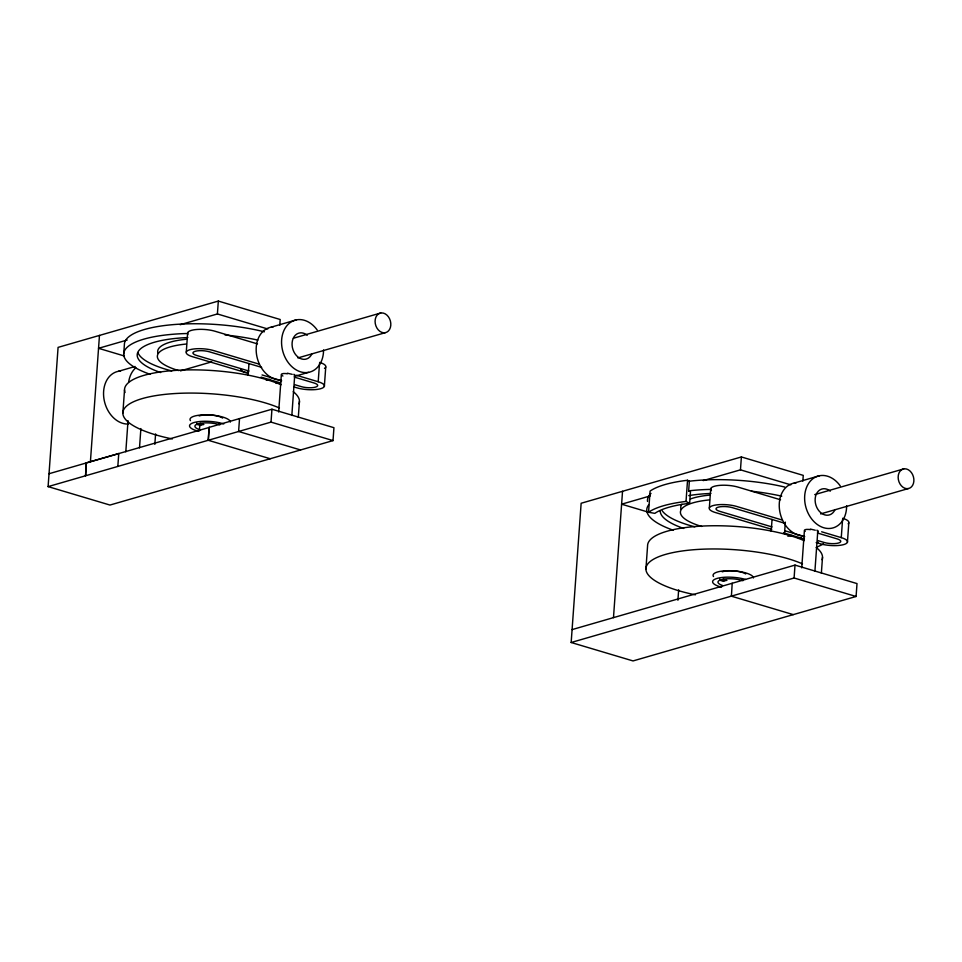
<?xml version="1.0" encoding="UTF-8"?>
<svg xmlns="http://www.w3.org/2000/svg" width="962" height="962" viewBox="0 0 962 962"><rect width="100%" height="100%" fill="white"/><g stroke="black" fill="none" stroke-linecap="round" stroke-linejoin="round"><path stroke-width="1.44" d="M199.387 430.88L199.807 424.939M270.214 458.742L208.213 440.271L209.139 427.368L271.945 409.223L333.934 427.693L333.02 440.596L109.957 505.05L48.1 486.616L58.081 347.378L218.326 301.07L280.195 319.504L279.774 325.228M86.339 462.866L85.546 475.793L86.339 462.866L118.891 453.535M90.404 461.76L99.471 335.413M123.701 354.232L124.387 344.564A91.041 26.01 4.1 0 1 171.633 324.759A91.041 26.01 4.1 0 1 264.358 331.806M118.759 453.499L117.833 466.39M122.859 413.119L124.519 389.911M125.806 451.815L128.03 420.671M139.502 447.847L140.885 428.559M154.834 444.372L155.591 433.922M186.279 352.032L187.662 332.696M196.801 423.124L196.705 424.326L200.469 425.445A10.113 2.886 4.1 0 1 203.848 424.47L200.096 423.352M200.469 425.445L200.577 423.833M208.345 440.307L209.139 427.368M180.171 324.723L217.4 313.961L218.326 301.07M219.023 424.519L219.12 423.316M239.526 418.59L238.6 431.493L300.589 449.963M248.136 375.348L248.99 363.48M48.1 486.616L271.019 422.114L271.945 409.223M278.667 412.001L281.325 374.915A6.686 1.984 11.8 0 1 287.41 373.773M291.835 415.44L294.709 375.384A6.686 1.804 -3.6 0 1 294.468 376.13M298.304 417.292L299.447 401.334M293.771 386.88L297.042 387.854A16.859 4.822 4.1 0 0 320.695 388.696A16.859 4.822 4.1 0 0 318.206 381.746L319.504 363.612M324.35 386.387L325.745 367.051M731.409 596.187L732.202 583.261L795.009 565.103L857.01 583.585L856.084 596.476L633.032 660.93L571.163 642.496L581.144 503.258L741.389 456.95L803.258 475.384L802.849 481.108M613.479 617.64L622.534 491.293M648.556 512.265L650.072 491.089A94.42 26.972 4.1 0 1 687.541 480.266L689.357 481.192L688.66 490.86L690.476 491.798L689.646 503.306A87.674 25.048 4.1 0 0 654.857 513.359L648.556 512.265A94.42 26.972 4.1 0 1 686.026 501.442L689.646 503.306M645.923 568.999L647.582 545.791A87.674 25.048 4.1 0 1 706.649 525.889A87.674 25.048 4.1 0 1 804.16 540.668M677.909 600.252L678.655 589.802M686.026 501.442L687.541 480.266M709.343 507.912L710.726 488.576M719.865 579.004L719.78 580.206L723.532 581.325A10.113 2.886 4.1 0 1 726.911 580.351L723.159 579.232M723.532 581.325L723.64 579.713M703.234 480.603L740.463 469.841L741.389 456.95M742.099 580.399L742.183 579.196M771.199 531.228L772.053 519.372M784.487 533.982L785.329 522.125M571.163 642.496L794.095 577.994L795.009 565.103M801.731 567.881L804.388 530.796A6.686 1.984 11.8 0 1 810.473 529.653M814.898 571.32L817.772 531.277M821.368 573.172L822.51 557.214M816.185 542.568L820.105 543.734A16.859 4.822 4.1 0 0 843.77 544.576A16.859 4.822 4.1 0 0 841.269 537.626L842.568 519.492M847.426 542.267L848.809 522.931M127.188 340.031L98.545 348.304L124.435 356.024M118.554 371.272L135.113 366.486M271.188 327.152L296.573 319.817M180.435 370.887L211.808 361.82M293.398 338.239L380.712 312.999M297.883 357.936L385.197 332.708A10.113 7.66 73.9 0 0 388.371 316.726A10.113 7.66 73.9 0 0 375.3 319.131A10.113 7.66 73.9 0 0 385.197 332.708M294.432 376.431L308.537 372.354M49.026 473.725L209.271 427.417M650.252 495.911L621.608 504.196L647.498 511.904M794.251 483.044L819.636 475.697M814.706 494.624L903.775 468.891M820.634 513.912L908.272 488.588A10.113 7.66 73.9 0 0 911.435 472.607A10.113 7.66 73.9 0 0 898.364 475.012A10.113 7.66 73.9 0 0 908.272 488.588M572.089 629.605L732.202 583.261M287.301 373.196L292.207 374.338M810.365 529.076L815.271 530.218M217.4 313.961L267.761 328.968M740.463 469.841L790.824 484.848M257.479 343.891L214.971 331.229A16.859 4.822 4.1 0 0 195.611 329.593A16.859 4.822 4.1 0 0 187.939 334.199M780.543 499.771L738.034 487.109A16.859 4.822 4.1 0 0 717.953 485.557A16.859 4.822 4.1 0 0 711.447 490.596M259.355 364.201L213.588 350.565A16.859 4.822 4.1 0 0 189.935 349.723A16.859 4.822 4.1 0 0 192.424 356.686L248.004 373.244M296.404 375.252L318.206 381.746M782.419 520.093L736.651 506.445A16.859 4.822 4.1 0 0 712.998 505.603A16.859 4.822 4.1 0 0 715.5 512.566L771.728 529.316M821.656 531.782L841.269 537.626M261.664 367.376L209.355 351.791A10.113 2.886 4.1 0 0 195.166 351.286A10.113 2.886 4.1 0 0 196.657 355.459L248.966 371.043M294.36 377.116L313.973 382.96A10.113 2.886 4.1 0 1 315.464 387.133A10.113 2.886 4.1 0 1 301.274 386.64L294.733 384.68M784.727 523.256L732.419 507.671A10.113 2.886 4.1 0 0 718.229 507.166A10.113 2.886 4.1 0 0 719.732 511.339L772.029 526.923M817.423 533.008L837.036 538.852A10.113 2.886 4.1 0 1 838.539 543.025A10.113 2.886 4.1 0 1 824.338 542.52L817.796 540.572M262.049 374.94L281.662 380.784M785.112 530.832L804.725 536.676M261.087 377.14L280.7 382.984M783.489 532.828L804.412 539.069M271.019 422.114L333.02 440.596M794.095 577.994L856.084 596.476M731.288 596.151L793.277 614.622M178.559 370.562A57.323 16.378 4.1 0 1 186.424 344.023M279.714 382.611A91.041 26.01 4.1 0 1 276.094 383.393M150.084 374.302A91.041 26.01 4.1 0 1 186.676 333.525M225.012 334.956A91.041 26.01 4.1 0 1 257.852 340.103M171.813 370.947A77.549 22.162 4.1 0 1 137.927 352.597M270.057 379.281A77.549 22.162 4.1 0 1 266.173 380.098M160.654 372.559A77.549 22.162 4.1 0 1 187.83 337.566M157.996 353.319A57.323 16.378 4.1 0 1 186.772 339.189M125 392.532A87.674 25.048 4.1 0 1 179.341 370.178A87.674 25.048 4.1 0 1 281.096 384.788M293.23 391.666A87.674 25.048 4.1 0 1 299.002 403.884M172.33 438.949A87.674 25.048 4.1 0 1 142.316 398.569A87.674 25.048 4.1 0 1 279.425 407.984M199.134 415.945A13.492 3.848 4.1 0 1 211.508 415.055A13.492 3.848 4.1 0 1 222.643 418.085M701.623 526.442A57.323 16.378 4.1 0 1 709.487 499.903M647.522 501.442A91.041 26.01 4.1 0 1 651.009 493.41M687.758 481.397A91.041 26.01 4.1 0 1 784.788 487.049M694.877 526.839A77.549 22.162 4.1 0 1 662.241 510.834M791.858 535.449A77.549 22.162 4.1 0 1 787.878 536.243M683.717 528.451A77.549 22.162 4.1 0 1 660.221 511.002M688.72 495.622A77.549 22.162 4.1 0 1 710.894 493.446M681.06 509.199A57.323 16.378 4.1 0 1 681.926 504.22M690.427 498.953A57.323 16.378 4.1 0 1 709.836 495.069M846.632 505.868A26.972 20.43 73.9 0 1 820.309 526.358A26.972 20.43 73.9 0 1 807.322 485.666A26.972 20.43 73.9 0 1 840.247 485.882M804.208 535.81A26.972 20.43 73.9 0 1 779.605 510.413A26.972 20.43 73.9 0 1 796.247 482.804M835.004 509.619A13.492 10.209 73.9 0 1 820.911 512.818A13.492 10.209 73.9 0 1 816.233 494.324A13.492 10.209 73.9 0 1 830.326 491.137M816.882 530.206A6.698 1.058 5.3 0 1 817.399 531.216M805.17 531.397A6.698 2.73 2.7 0 1 804.593 530.783M817.82 531.264A6.686 1.804 -3.6 0 1 817.652 531.89M713.503 576.551A20.226 5.784 4.1 0 1 731.132 570.743A20.226 5.784 4.1 0 1 753.426 577.97M721.548 587.169A20.226 5.784 4.1 0 1 716.534 578.583A20.226 5.784 4.1 0 1 745.478 579.425M722.594 585.509A14.839 4.233 4.1 0 1 722.041 579.461A14.839 4.233 4.1 0 1 742.965 580.675M823.508 543.807A94.42 26.972 4.1 0 1 816.389 547.234M818.001 542.207A87.674 25.048 4.1 0 1 816.582 543.073M673.28 530.23A91.041 26.01 4.1 0 1 648.604 504.966M688.66 490.86A91.041 26.01 4.1 0 1 710.726 489.381M751.418 491.197A91.041 26.01 4.1 0 1 781.769 496.176M800.913 537.542A87.674 25.048 4.1 0 1 798.412 538.095M842.652 518.29A16.859 4.822 4.1 0 1 848.123 523.845M816.293 547.546A87.674 25.048 4.1 0 1 822.065 559.764M695.394 594.829A87.674 25.048 4.1 0 1 665.391 554.449A87.674 25.048 4.1 0 1 802.5 563.876M722.209 571.825A13.492 3.848 4.1 0 1 734.571 570.947A13.492 3.848 4.1 0 1 745.706 573.965M319.588 362.409A16.859 4.822 4.1 0 1 324.495 368.362M248.412 372.258A10.113 7.66 73.9 0 1 240.56 369.408M190.44 420.659A20.226 5.784 4.1 0 1 208.057 414.862A20.226 5.784 4.1 0 1 230.363 422.077M198.485 431.289A20.226 5.784 4.1 0 1 194.023 422.534A20.226 5.784 4.1 0 1 223.773 423.977M200.409 429.906A14.839 4.233 4.1 0 1 198.581 423.677A14.839 4.233 4.1 0 1 219.901 424.795M323.557 349.988A26.972 20.43 73.9 0 1 297.246 370.478A26.972 20.43 73.9 0 1 284.259 329.786A26.972 20.43 73.9 0 1 317.183 330.002M281.144 379.93A26.972 20.43 73.9 0 1 256.541 354.533A26.972 20.43 73.9 0 1 273.184 326.924M311.941 353.739A13.492 10.209 73.9 0 1 297.847 356.926A13.492 10.209 73.9 0 1 293.169 338.444A13.492 10.209 73.9 0 1 307.263 335.245M128.704 381.83A26.972 20.43 73.9 0 1 135.882 367.712M128.523 424.038A26.972 20.43 73.9 0 1 103.92 398.641A26.972 20.43 73.9 0 1 120.563 371.031M293.819 374.326A6.698 1.058 5.3 0 1 294.336 375.336M282.924 376.034A6.698 2.73 2.7 0 1 281.529 374.903"/></g></svg>
